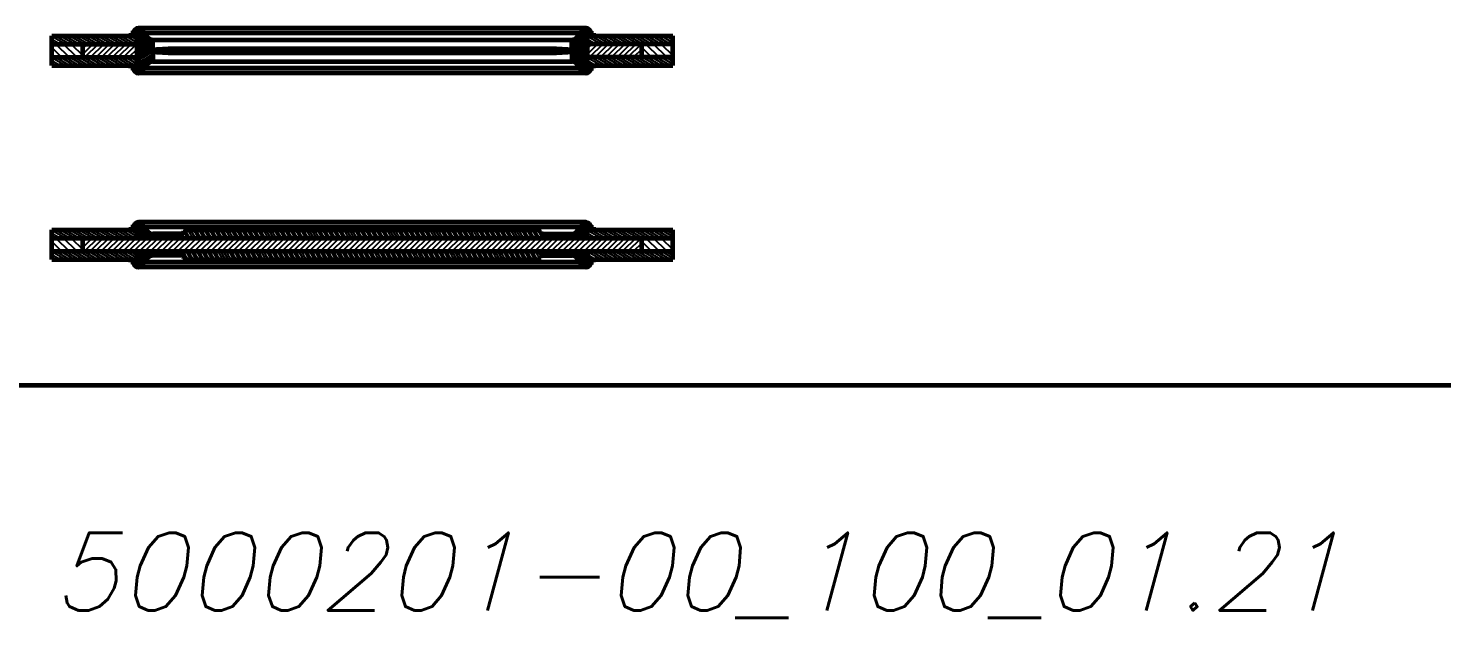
# Model space of a CAD drawing. Header units: inches. Extents: x -4554 to 14101, y -13650 to 2449.
# Drawn here: x -30 to 1791, y -7400 to -6640 of the extents above; entities that cross this region are included whole.
import ezdxf

# ---------------------------------------------------------------- set-up
doc = ezdxf.new("R2010")
doc.units = ezdxf.units.IN
doc.layers.add('Слой1', color=7, linetype='Continuous')
doc.styles.get("Standard").update_dxf_attribs({"font": 'txt.shx', "oblique": 15, "height": 5})

# ---------------------------------------------------------------- blocks, each defined once
blk = doc.blocks.new('*B5')
at = {"layer": 'Слой1', "linetype": 'Continuous'}
for p, q in [((133.9, -6670.9), (137.4, -6667.4)), ((133.9, -6669.5), (136, -6667.4)), ((135.3, -6670.9), (137.4, -6668.8)), ((142.6, -6666.5), (139, -6670)), ((141.2, -6666.5), (139, -6668.6)), ((142.6, -6667.9), (140.4, -6670)), ((141.8, -6671.5), (145.4, -6667.9)), ((141.8, -6670), (144, -6667.9)), ((143.3, -6671.5), (145.4, -6669.3)), ((151.5, -6666), (148, -6669.5)), ((150.1, -6666), (148, -6668.1)), ((151.5, -6667.4), (149.4, -6669.5)), ((149.8, -6672), (153.3, -6668.5)), ((149.8, -6670.6), (151.9, -6668.5)), ((151.2, -6672), (153.3, -6669.9)), ((160, -6666), (156.5, -6669.5)), ((158.6, -6666), (156.5, -6668.1)), ((160, -6667.4), (157.9, -6669.5)), ((158.3, -6672), (161.8, -6668.5)), ((158.3, -6670.6), (160.4, -6668.5)), ((159.7, -6672), (161.8, -6669.9)), ((168.5, -6666), (165, -6669.5)), ((167.1, -6666), (165, -6668.1)), ((168.5, -6667.4), (166.4, -6669.5)), ((166.8, -6672), (170.3, -6668.5)), ((166.8, -6670.6), (168.9, -6668.5)), ((168.2, -6672), (170.3, -6669.9)), ((177, -6666), (173.5, -6669.5)), ((175.6, -6666), (173.5, -6668.1)), ((177, -6667.4), (174.9, -6669.5)), ((175.2, -6672), (178.8, -6668.5)), ((175.2, -6670.6), (177.4, -6668.5)), ((176.7, -6672), (178.8, -6669.9)), ((185.5, -6666), (182, -6669.5)), ((184.1, -6666), (182, -6668.1)), ((185.5, -6667.4), (183.4, -6669.5)), ((183.7, -6672), (187.3, -6668.5)), ((183.7, -6670.6), (185.9, -6668.5)), ((185.1, -6672), (187.3, -6669.9)), ((194, -6666), (190.4, -6669.5)), ((192.6, -6666), (190.4, -6668.1)), ((194, -6667.4), (191.9, -6669.5)), ((192.2, -6672), (195.8, -6668.5)), ((192.2, -6670.6), (194.3, -6668.5)), ((193.6, -6672), (195.8, -6669.9)), ((202.5, -6666), (198.9, -6669.5)), ((201, -6666), (198.9, -6668.1)), ((202.5, -6667.4), (200.3, -6669.5)), ((200.7, -6672), (204.2, -6668.5)), ((200.7, -6670.6), (202.8, -6668.5)), ((202.1, -6672), (204.2, -6669.9)), ((210.9, -6666), (207.4, -6669.5)), ((209.5, -6666), (207.4, -6668.1)), ((210.9, -6667.4), (208.8, -6669.5)), ((209.2, -6672), (212.7, -6668.5)), ((209.2, -6670.6), (211.3, -6668.5)), ((210.6, -6672), (212.7, -6669.9)), ((219.4, -6666), (215.9, -6669.5)), ((218, -6666), (215.9, -6668.1)), ((219.4, -6667.4), (217.3, -6669.5)), ((217.7, -6672), (221.2, -6668.5)), ((217.7, -6670.6), (219.8, -6668.5)), ((219.1, -6672), (221.2, -6669.9)), ((227.9, -6666), (224.4, -6669.5)), ((226.5, -6666), (224.4, -6668.1)), ((227.9, -6667.4), (225.8, -6669.5)), ((226.2, -6672), (229.7, -6668.5)), ((226.2, -6670.6), (228.3, -6668.5)), ((227.6, -6672), (229.7, -6669.9)), ((236.4, -6666), (232.9, -6669.5)), ((235, -6666), (232.9, -6668.1)), ((236.4, -6667.4), (234.3, -6669.5)), ((234.6, -6672), (238.2, -6668.5)), ((234.6, -6670.6), (236.8, -6668.5)), ((236.1, -6672), (238.2, -6669.9)), ((244.9, -6666), (241.4, -6669.5)), ((243.5, -6666), (241.4, -6668.1)), ((244.9, -6667.4), (242.8, -6669.5)), ((243.1, -6672), (246.7, -6668.5)), ((243.1, -6670.6), (245.3, -6668.5)), ((244.5, -6672), (246.7, -6669.9)), ((253.4, -6666), (249.8, -6669.5)), ((252, -6666), (249.8, -6668.1)), ((253.4, -6667.4), (251.3, -6669.5)), ((251.6, -6672), (255.2, -6668.5)), ((251.6, -6670.6), (253.7, -6668.5)), ((253, -6672), (255.2, -6669.9)), ((261.9, -6666), (258.3, -6669.5)), ((260.4, -6666), (258.3, -6668.1)), ((261.9, -6667.4), (259.7, -6669.5)), ((260.1, -6672), (263.6, -6668.5)), ((260.1, -6670.6), (262.2, -6668.5)), ((261.5, -6672), (263.6, -6669.9)), ((270.3, -6666), (266.8, -6669.5)), ((268.9, -6666), (266.8, -6668.1)), ((270.3, -6667.4), (268.2, -6669.5)), ((268.6, -6672), (272.1, -6668.5)), ((268.6, -6670.6), (270.7, -6668.5)), ((270, -6672), (272.1, -6669.9)), ((278.8, -6666), (275.3, -6669.5)), ((277.4, -6666), (275.3, -6668.1)), ((278.8, -6667.4), (276.7, -6669.5)), ((277.1, -6672), (280.6, -6668.5)), ((277.1, -6670.6), (279.2, -6668.5)), ((278.5, -6672), (280.6, -6669.9)), ((287.3, -6666), (283.8, -6669.5)), ((285.9, -6666), (283.8, -6668.1)), ((287.3, -6667.4), (285.2, -6669.5)), ((285.6, -6672), (289.1, -6668.5)), ((285.6, -6670.6), (287.7, -6668.5)), ((287, -6672), (289.1, -6669.9)), ((295.8, -6666), (292.3, -6669.5)), ((294.4, -6666), (292.3, -6668.1)), ((295.8, -6667.4), (293.7, -6669.5)), ((294, -6672), (297.6, -6668.5)), ((294, -6670.6), (296.2, -6668.5)), ((295.5, -6672), (297.6, -6669.9)), ((304.3, -6666), (300.7, -6669.5)), ((302.9, -6666), (300.7, -6668.1)), ((304.3, -6667.4), (302.2, -6669.5)), ((302.5, -6672), (306.1, -6668.5)), ((302.5, -6670.6), (304.6, -6668.5)), ((303.9, -6672), (306.1, -6669.9)), ((312.8, -6666), (309.2, -6669.5)), ((311.4, -6666), (309.2, -6668.1)), ((312.8, -6667.4), (310.6, -6669.5)), ((311, -6672), (314.5, -6668.5)), ((311, -6670.6), (313.1, -6668.5)), ((312.4, -6672), (314.5, -6669.9)), ((321.3, -6666), (317.7, -6669.5)), ((319.8, -6666), (317.7, -6668.1)), ((321.3, -6667.4), (319.1, -6669.5)), ((319.5, -6672), (323, -6668.5)), ((319.5, -6670.6), (321.6, -6668.5)), ((320.9, -6672), (323, -6669.9)), ((329.7, -6666), (326.2, -6669.5)), ((328.3, -6666), (326.2, -6668.1)), ((329.7, -6667.4), (327.6, -6669.5)), ((328, -6672), (331.5, -6668.5)), ((328, -6670.6), (330.1, -6668.5)), ((329.4, -6672), (331.5, -6669.9)), ((338.2, -6666), (334.7, -6669.5)), ((336.8, -6666), (334.7, -6668.1)), ((338.2, -6667.4), (336.1, -6669.5)), ((336.5, -6672), (340, -6668.5)), ((336.5, -6670.6), (338.6, -6668.5)), ((337.9, -6672), (340, -6669.9)), ((346.7, -6666), (343.2, -6669.5)), ((345.3, -6666), (343.2, -6668.1)), ((346.7, -6667.4), (344.6, -6669.5)), ((345, -6672), (348.5, -6668.5)), ((345, -6670.6), (347.1, -6668.5)), ((346.4, -6672), (348.5, -6669.9)), ((355.2, -6666), (351.7, -6669.5)), ((353.8, -6666), (351.7, -6668.1)), ((355.2, -6667.4), (353.1, -6669.5)), ((353.4, -6672), (357, -6668.5)), ((353.4, -6670.6), (355.6, -6668.5)), ((354.9, -6672), (357, -6669.9)), ((363.7, -6666), (360.1, -6669.5)), ((362.3, -6666), (360.1, -6668.1)), ((363.7, -6667.4), (361.6, -6669.5)), ((361.9, -6672), (365.5, -6668.5)), ((361.9, -6670.6), (364, -6668.5)), ((363.3, -6672), (365.5, -6669.9)), ((372.2, -6666), (368.6, -6669.5)), ((370.8, -6666), (368.6, -6668.1)), ((372.2, -6667.4), (370, -6669.5)), ((370.4, -6672), (373.9, -6668.5)), ((370.4, -6670.6), (372.5, -6668.5)), ((371.8, -6672), (373.9, -6669.9)), ((380.7, -6666), (377.1, -6669.5)), ((379.2, -6666), (377.1, -6668.1)), ((380.7, -6667.4), (378.5, -6669.5)), ((378.9, -6672), (382.4, -6668.5)), ((378.9, -6670.6), (381, -6668.5)), ((380.3, -6672), (382.4, -6669.9)), ((389.1, -6666), (385.6, -6669.5)), ((387.7, -6666), (385.6, -6668.1)), ((389.1, -6667.4), (387, -6669.5)), ((387.4, -6672), (390.9, -6668.5)), ((387.4, -6670.6), (389.5, -6668.5)), ((388.8, -6672), (390.9, -6669.9)), ((397.6, -6666), (394.1, -6669.5)), ((396.2, -6666), (394.1, -6668.1)), ((397.6, -6667.4), (395.5, -6669.5)), ((395.9, -6672), (399.4, -6668.5)), ((395.9, -6670.6), (398, -6668.5)), ((397.3, -6672), (399.4, -6669.9)), ((406.1, -6666), (402.6, -6669.5)), ((404.7, -6666), (402.6, -6668.1)), ((406.1, -6667.4), (404, -6669.5)), ((404.3, -6672), (407.9, -6668.5)), ((404.3, -6670.6), (406.5, -6668.5)), ((405.8, -6672), (407.9, -6669.9)), ((414.6, -6666), (411.1, -6669.5)), ((413.2, -6666), (411.1, -6668.1)), ((414.6, -6667.4), (412.5, -6669.5)), ((412.8, -6672), (416.4, -6668.5)), ((412.8, -6670.6), (415, -6668.5)), ((414.2, -6672), (416.4, -6669.9)), ((423.1, -6666), (419.5, -6669.5)), ((421.7, -6666), (419.5, -6668.1)), ((423.1, -6667.4), (421, -6669.5)), ((421.3, -6672), (424.9, -6668.5)), ((421.3, -6670.6), (423.4, -6668.5)), ((422.7, -6672), (424.9, -6669.9)), ((431.6, -6666), (428, -6669.5)), ((430.1, -6666), (428, -6668.1)), ((431.6, -6667.4), (429.4, -6669.5)), ((429.8, -6672), (433.3, -6668.5)), ((429.8, -6670.6), (431.9, -6668.5)), ((431.2, -6672), (433.3, -6669.9)), ((440, -6666), (436.5, -6669.5)), ((438.6, -6666), (436.5, -6668.1)), ((440, -6667.4), (437.9, -6669.5)), ((438.3, -6672), (441.8, -6668.5)), ((438.3, -6670.6), (440.4, -6668.5)), ((439.7, -6672), (441.8, -6669.9)), ((448.5, -6666), (445, -6669.5)), ((447.1, -6666), (445, -6668.1)), ((448.5, -6667.4), (446.4, -6669.5)), ((446.8, -6672), (450.3, -6668.5)), ((446.8, -6670.6), (448.9, -6668.5)), ((448.2, -6672), (450.3, -6669.9)), ((457, -6666), (453.5, -6669.5)), ((455.6, -6666), (453.5, -6668.1)), ((457, -6667.4), (454.9, -6669.5)), ((455.3, -6672), (458.8, -6668.5)), ((455.3, -6670.6), (457.4, -6668.5)), ((456.7, -6672), (458.8, -6669.9)), ((465.5, -6666), (462, -6669.5)), ((464.1, -6666), (462, -6668.1)), ((465.5, -6667.4), (463.4, -6669.5)), ((463.7, -6672), (467.3, -6668.5)), ((463.7, -6670.6), (465.9, -6668.5)), ((465.2, -6672), (467.3, -6669.9)), ((474, -6666), (470.5, -6669.5)), ((472.6, -6666), (470.5, -6668.1)), ((474, -6667.4), (471.9, -6669.5)), ((472.2, -6672), (475.8, -6668.5)), ((472.2, -6670.6), (474.4, -6668.5)), ((473.6, -6672), (475.8, -6669.9)), ((482.5, -6666), (478.9, -6669.5)), ((481.1, -6666), (478.9, -6668.1)), ((482.5, -6667.4), (480.4, -6669.5)), ((480.7, -6672), (484.3, -6668.5)), ((480.7, -6670.6), (482.8, -6668.5)), ((482.1, -6672), (484.3, -6669.9)), ((491, -6666), (487.4, -6669.5)), ((489.5, -6666), (487.4, -6668.1)), ((491, -6667.4), (488.8, -6669.5)), ((489.2, -6672), (492.7, -6668.5)), ((489.2, -6670.6), (491.3, -6668.5)), ((490.6, -6672), (492.7, -6669.9)), ((499.4, -6666), (495.9, -6669.5)), ((498, -6666), (495.9, -6668.1)), ((499.4, -6667.4), (497.3, -6669.5)), ((497.7, -6672), (501.2, -6668.5)), ((497.7, -6670.6), (499.8, -6668.5)), ((499.1, -6672), (501.2, -6669.9)), ((507.9, -6666), (504.4, -6669.5)), ((506.5, -6666), (504.4, -6668.1)), ((507.9, -6667.4), (505.8, -6669.5)), ((506.2, -6672), (509.7, -6668.5)), ((506.2, -6670.6), (508.3, -6668.5)), ((507.6, -6672), (509.7, -6669.9)), ((516.4, -6666), (512.9, -6669.5)), ((515, -6666), (512.9, -6668.1)), ((516.4, -6667.4), (514.3, -6669.5)), ((514.7, -6672), (518.2, -6668.5)), ((514.7, -6670.6), (516.8, -6668.5)), ((516.1, -6672), (518.2, -6669.9)), ((524.9, -6666), (521.4, -6669.5)), ((523.5, -6666), (521.4, -6668.1)), ((524.9, -6667.4), (522.8, -6669.5)), ((523.1, -6672), (526.7, -6668.5)), ((523.1, -6670.6), (525.3, -6668.5)), ((524.6, -6672), (526.7, -6669.9)), ((533.4, -6666), (529.9, -6669.5)), ((532, -6666), (529.9, -6668.1)), ((533.4, -6667.4), (531.3, -6669.5)), ((531.6, -6672), (535.2, -6668.5)), ((531.6, -6670.6), (533.8, -6668.5)), ((533, -6672), (535.2, -6669.9)), ((541.9, -6666), (538.3, -6669.5)), ((540.5, -6666), (538.3, -6668.1)), ((541.9, -6667.4), (539.8, -6669.5)), ((540.1, -6672), (543.6, -6668.5)), ((540.1, -6670.6), (542.2, -6668.5)), ((541.5, -6672), (543.6, -6669.9)), ((550.4, -6666), (546.8, -6669.5)), ((548.9, -6666), (546.8, -6668.1)), ((550.4, -6667.4), (548.2, -6669.5)), ((548.6, -6672), (552.1, -6668.5)), ((548.6, -6670.6), (550.7, -6668.5)), ((550, -6672), (552.1, -6669.9)), ((558.8, -6666), (555.3, -6669.5)), ((557.4, -6666), (555.3, -6668.1)), ((558.8, -6667.4), (556.7, -6669.5)), ((557.1, -6672), (560.6, -6668.5)), ((557.1, -6670.6), (559.2, -6668.5)), ((558.5, -6672), (560.6, -6669.9)), ((567.3, -6666), (563.8, -6669.5)), ((565.9, -6666), (563.8, -6668.1)), ((567.3, -6667.4), (565.2, -6669.5)), ((565.6, -6672), (569.1, -6668.5)), ((565.6, -6670.6), (567.7, -6668.5)), ((567, -6672), (569.1, -6669.9)), ((575.8, -6666), (572.3, -6669.5)), ((574.4, -6666), (572.3, -6668.1)), ((575.8, -6667.4), (573.7, -6669.5)), ((574.1, -6672), (577.6, -6668.5)), ((574.1, -6670.6), (576.2, -6668.5)), ((575.5, -6672), (577.6, -6669.9)), ((584.3, -6666), (580.8, -6669.5)), ((582.9, -6666), (580.8, -6668.1)), ((584.3, -6667.4), (582.2, -6669.5)), ((582.5, -6672), (586.1, -6668.5)), ((582.5, -6670.6), (584.7, -6668.5)), ((584, -6672), (586.1, -6669.9)), ((592.8, -6666), (589.2, -6669.5)), ((591.4, -6666), (589.2, -6668.1)), ((592.8, -6667.4), (590.7, -6669.5)), ((591, -6672), (594.6, -6668.5)), ((591, -6670.6), (593.1, -6668.5)), ((592.4, -6672), (594.6, -6669.9)), ((601.3, -6666), (597.7, -6669.5)), ((599.9, -6666), (597.7, -6668.1)), ((601.3, -6667.4), (599.1, -6669.5)), ((599.5, -6672), (603, -6668.5)), ((599.5, -6670.6), (601.6, -6668.5)), ((600.9, -6672), (603, -6669.9)), ((609.8, -6666), (606.2, -6669.5)), ((608.3, -6666), (606.2, -6668.1)), ((609.8, -6667.4), (607.6, -6669.5)), ((608, -6672), (611.5, -6668.5)), ((608, -6670.6), (610.1, -6668.5)), ((609.4, -6672), (611.5, -6669.9)), ((618.2, -6666), (614.7, -6669.5)), ((616.8, -6666), (614.7, -6668.1)), ((618.2, -6667.4), (616.1, -6669.5)), ((616.5, -6672), (620, -6668.5)), ((616.5, -6670.6), (618.6, -6668.5)), ((617.9, -6672), (620, -6669.9)), ((626.7, -6666), (623.2, -6669.5)), ((625.3, -6666), (623.2, -6668.1)), ((626.7, -6667.4), (624.6, -6669.5)), ((625, -6672), (628.5, -6668.5)), ((625, -6670.6), (627.1, -6668.5)), ((626.4, -6672), (628.5, -6669.9)), ((635.2, -6666), (631.7, -6669.5)), ((633.8, -6666), (631.7, -6668.1)), ((635.2, -6667.4), (633.1, -6669.5)), ((633.5, -6672), (637, -6668.5)), ((633.5, -6670.6), (635.6, -6668.5)), ((634.9, -6672), (637, -6669.9)), ((643.7, -6666), (640.2, -6669.5)), ((642.3, -6666), (640.2, -6668.1)), ((643.7, -6667.4), (641.6, -6669.5)), ((641.9, -6672), (645.5, -6668.5)), ((641.9, -6670.6), (644.1, -6668.5)), ((643.4, -6672), (645.5, -6669.9)), ((652, -6666.1), (648.5, -6669.7)), ((650.6, -6666.1), (648.5, -6668.3)), ((652, -6667.6), (649.9, -6669.7)), ((650.5, -6672), (654, -6668.4)), ((650.5, -6670.6), (652.6, -6668.4)), ((651.9, -6672), (654, -6669.8)), ((660, -6666.7), (656.5, -6670.2)), ((658.6, -6666.7), (656.5, -6668.8)), ((660, -6668.1), (657.9, -6670.2)), ((659.5, -6671.4), (663.1, -6667.8)), ((659.5, -6669.9), (661.7, -6667.8)), ((661, -6671.4), (663.1, -6669.2)), ((668, -6667.2), (664.4, -6670.7)), ((666.5, -6667.2), (664.4, -6669.3)), ((668, -6668.6), (665.8, -6670.7))]:
    blk.add_line(p, q, dxfattribs=at)
blk = doc.blocks.new('*B381')
at = {"layer": 'Слой1', "linetype": 'Continuous'}
for p, q in [((17.2, -6910.5), (0, -6900.6)), ((5, -6900), (23.2, -6910.5)), ((29.2, -6910.5), (11, -6900)), ((17, -6900), (35.2, -6910.5)), ((41.2, -6910.5), (23, -6900)), ((29, -6900), (47.2, -6910.5)), ((53.2, -6910.5), (35, -6900)), ((41, -6900), (59.2, -6910.5)), ((65.2, -6910.5), (47, -6900)), ((53, -6900), (71.2, -6910.5)), ((77.2, -6910.5), (59, -6900)), ((65, -6900), (83.2, -6910.5)), ((89.2, -6910.5), (71, -6900)), ((77, -6900), (95.2, -6910.5)), ((101.2, -6910.5), (83, -6900)), ((89, -6900), (107.2, -6910.5)), ((110, -6908.7), (95, -6900)), ((101, -6900), (110, -6905.2)), ((110, -6901.7), (107, -6900)), ((0, -6904), (11.2, -6910.5)), ((5.2, -6910.5), (0, -6907.5))]:
    blk.add_line(p, q, dxfattribs=at)
blk = doc.blocks.new('*B382')
at = {"layer": 'Слой1', "linetype": 'Continuous'}
for p, q in [((707.2, -6910.5), (690, -6900.6)), ((695, -6900), (713.2, -6910.5)), ((719.2, -6910.5), (701, -6900)), ((707, -6900), (725.2, -6910.5)), ((731.2, -6910.5), (713, -6900)), ((719, -6900), (737.2, -6910.5)), ((743.2, -6910.5), (725, -6900)), ((731, -6900), (749.2, -6910.5)), ((755.2, -6910.5), (737, -6900)), ((743, -6900), (761.2, -6910.5)), ((767.2, -6910.5), (749, -6900)), ((755, -6900), (773.2, -6910.5)), ((779.2, -6910.5), (761, -6900)), ((767, -6900), (785.2, -6910.5)), ((791.2, -6910.5), (773, -6900)), ((779, -6900), (797.2, -6910.5)), ((800, -6908.7), (785, -6900)), ((791, -6900), (800, -6905.2)), ((800, -6901.7), (797, -6900)), ((690, -6904), (701.2, -6910.5)), ((695.2, -6910.5), (690, -6907.5))]:
    blk.add_line(p, q, dxfattribs=at)
blk = doc.blocks.new('*B383')
at = {"layer": 'Слой1', "linetype": 'Continuous'}
for p, q in [((116, -6891.8), (102, -6899.9)), ((102, -6897.6), (103.8, -6896.5)), ((105.5, -6895.6), (114.1, -6890.6)), ((105.8, -6900), (117.3, -6893.4)), ((110.7, -6890.2), (106.9, -6892.5)), ((118, -6895.3), (109.8, -6900)), ((112, -6901), (119.8, -6896.5)), ((121.6, -6897.8), (112, -6903.3)), ((112, -6905.7), (122.2, -6899.8)), ((123.1, -6901.5), (112, -6908)), ((112, -6910.3), (124.6, -6903)), ((126.7, -6904.3), (116, -6910.5)), ((120, -6910.5), (129.5, -6905)), ((130, -6907), (124, -6910.5)), ((128, -6910.5), (130, -6909.3))]:
    blk.add_line(p, q, dxfattribs=at)
blk = doc.blocks.new('*B384')
at = {"layer": 'Слой1', "linetype": 'Continuous'}
for p, q in [((694.1, -6894), (670, -6908)), ((670, -6910.3), (694.6, -6896.1)), ((676.6, -6901.8), (693, -6892.3)), ((681.8, -6896.5), (678.2, -6898.6)), ((691.4, -6891), (681.9, -6896.5)), ((682.5, -6893.8), (688.8, -6890.2)), ((698, -6896.6), (692.2, -6900)), ((696.2, -6900), (698, -6899)), ((670, -6905.7), (671.3, -6904.9)), ((688, -6902.4), (674, -6910.5)), ((678, -6910.5), (688, -6904.7)), ((688, -6907), (682, -6910.5)), ((686, -6910.5), (688, -6909.3))]:
    blk.add_line(p, q, dxfattribs=at)
blk = doc.blocks.new('*B385')
at = {"layer": 'Слой1', "linetype": 'Continuous'}
for p, q in [((178, -6910.5), (172, -6900.1)), ((175.4, -6900), (181.5, -6910.5)), ((185, -6910.5), (178.9, -6900)), ((182.4, -6900), (188.4, -6910.5)), ((191.9, -6910.5), (185.8, -6900)), ((189.3, -6900), (195.3, -6910.5)), ((198.8, -6910.5), (192.7, -6900)), ((196.2, -6900), (202.3, -6910.5)), ((205.7, -6910.5), (199.7, -6900)), ((203.1, -6900), (209.2, -6910.5)), ((212.7, -6910.5), (206.6, -6900)), ((210.1, -6900), (216.1, -6910.5)), ((219.6, -6910.5), (213.5, -6900)), ((217, -6900), (223.1, -6910.5)), ((226.5, -6910.5), (220.5, -6900)), ((223.9, -6900), (230, -6910.5)), ((233.5, -6910.5), (227.4, -6900)), ((230.9, -6900), (236.9, -6910.5)), ((240.4, -6910.5), (234.3, -6900)), ((237.8, -6900), (243.8, -6910.5)), ((247.3, -6910.5), (241.2, -6900)), ((244.7, -6900), (250.8, -6910.5)), ((254.2, -6910.5), (248.2, -6900)), ((251.6, -6900), (257.7, -6910.5)), ((261.2, -6910.5), (255.1, -6900)), ((258.6, -6900), (264.6, -6910.5)), ((268.1, -6910.5), (262, -6900)), ((265.5, -6900), (271.6, -6910.5)), ((275, -6910.5), (269, -6900)), ((272.4, -6900), (278.5, -6910.5)), ((282, -6910.5), (275.9, -6900)), ((279.4, -6900), (285.4, -6910.5)), ((288.9, -6910.5), (282.8, -6900)), ((286.3, -6900), (292.3, -6910.5)), ((295.8, -6910.5), (289.7, -6900)), ((293.2, -6900), (299.3, -6910.5)), ((302.7, -6910.5), (296.7, -6900)), ((300.1, -6900), (306.2, -6910.5)), ((309.7, -6910.5), (303.6, -6900)), ((307.1, -6900), (313.1, -6910.5)), ((316.6, -6910.5), (310.5, -6900)), ((314, -6900), (320.1, -6910.5)), ((323.5, -6910.5), (317.5, -6900)), ((320.9, -6900), (327, -6910.5)), ((330.4, -6910.5), (324.4, -6900)), ((327.8, -6900), (333.9, -6910.5)), ((337.4, -6910.5), (331.3, -6900)), ((334.8, -6900), (340.8, -6910.5)), ((344.3, -6910.5), (338.2, -6900)), ((341.7, -6900), (347.8, -6910.5)), ((351.2, -6910.5), (345.2, -6900)), ((348.6, -6900), (354.7, -6910.5)), ((358.2, -6910.5), (352.1, -6900)), ((355.6, -6900), (361.6, -6910.5)), ((365.1, -6910.5), (359, -6900)), ((362.5, -6900), (368.6, -6910.5)), ((372, -6910.5), (366, -6900)), ((369.4, -6900), (375.5, -6910.5)), ((378.9, -6910.5), (372.9, -6900)), ((376.3, -6900), (382.4, -6910.5)), ((385.9, -6910.5), (379.8, -6900)), ((383.3, -6900), (389.3, -6910.5)), ((392.8, -6910.5), (386.7, -6900)), ((390.2, -6900), (396.3, -6910.5)), ((399.7, -6910.5), (393.7, -6900)), ((397.1, -6900), (403.2, -6910.5)), ((406.7, -6910.5), (400.6, -6900)), ((404.1, -6900), (410.1, -6910.5)), ((413.6, -6910.5), (407.5, -6900)), ((411, -6900), (417.1, -6910.5)), ((420.5, -6910.5), (414.5, -6900)), ((417.9, -6900), (424, -6910.5)), ((427.4, -6910.5), (421.4, -6900)), ((424.8, -6900), (430.9, -6910.5)), ((434.4, -6910.5), (428.3, -6900)), ((431.8, -6900), (437.8, -6910.5)), ((441.3, -6910.5), (435.2, -6900)), ((438.7, -6900), (444.8, -6910.5)), ((448.2, -6910.5), (442.2, -6900)), ((445.6, -6900), (451.7, -6910.5)), ((455.2, -6910.5), (449.1, -6900)), ((452.6, -6900), (458.6, -6910.5)), ((462.1, -6910.5), (456, -6900)), ((459.5, -6900), (465.5, -6910.5)), ((469, -6910.5), (462.9, -6900)), ((466.4, -6900), (472.5, -6910.5)), ((475.9, -6910.5), (469.9, -6900)), ((473.3, -6900), (479.4, -6910.5)), ((482.9, -6910.5), (476.8, -6900)), ((480.3, -6900), (486.3, -6910.5)), ((489.8, -6910.5), (483.7, -6900)), ((487.2, -6900), (493.3, -6910.5)), ((496.7, -6910.5), (490.7, -6900)), ((494.1, -6900), (500.2, -6910.5)), ((503.7, -6910.5), (497.6, -6900)), ((501.1, -6900), (507.1, -6910.5)), ((510.6, -6910.5), (504.5, -6900)), ((508, -6900), (514, -6910.5)), ((517.5, -6910.5), (511.4, -6900)), ((514.9, -6900), (521, -6910.5)), ((524.4, -6910.5), (518.4, -6900)), ((521.8, -6900), (527.9, -6910.5)), ((531.4, -6910.5), (525.3, -6900)), ((528.8, -6900), (534.8, -6910.5)), ((538.3, -6910.5), (532.2, -6900)), ((535.7, -6900), (541.8, -6910.5)), ((545.2, -6910.5), (539.2, -6900)), ((542.6, -6900), (548.7, -6910.5)), ((552.2, -6910.5), (546.1, -6900)), ((549.6, -6900), (555.6, -6910.5)), ((559.1, -6910.5), (553, -6900)), ((556.5, -6900), (562.5, -6910.5)), ((566, -6910.5), (559.9, -6900)), ((563.4, -6900), (569.5, -6910.5)), ((572.9, -6910.5), (566.9, -6900)), ((570.3, -6900), (576.4, -6910.5)), ((579.9, -6910.5), (573.8, -6900)), ((577.3, -6900), (583.3, -6910.5)), ((586.8, -6910.5), (580.7, -6900)), ((584.2, -6900), (590.3, -6910.5)), ((593.7, -6910.5), (587.7, -6900)), ((591.1, -6900), (597.2, -6910.5)), ((600.6, -6910.5), (594.6, -6900)), ((598, -6900), (604.1, -6910.5)), ((607.6, -6910.5), (601.5, -6900)), ((605, -6900), (611, -6910.5)), ((614.5, -6910.5), (608.4, -6900)), ((611.9, -6900), (618, -6910.5)), ((621.4, -6910.5), (615.4, -6900)), ((618.8, -6900), (624.9, -6910.5)), ((628.4, -6910.5), (622.3, -6900)), ((625.8, -6900), (631.8, -6910.5)), ((165.6, -6907), (167.6, -6910.5)), ((171.1, -6910.5), (168.3, -6905.7)), ((170, -6902.6), (174.6, -6910.5)), ((635, -6910), (633, -6906.6))]:
    blk.add_line(p, q, dxfattribs=at)
blk = doc.blocks.new('*B387')
at = {"layer": 'Слой1', "linetype": 'Continuous'}
for p, q in [((17.2, -6938), (0, -6928.1)), ((0, -6931.5), (11.2, -6938)), ((5.2, -6938), (0, -6935)), ((5, -6927.5), (23.2, -6938)), ((29.2, -6938), (11, -6927.5)), ((17, -6927.5), (35.2, -6938)), ((41.2, -6938), (23, -6927.5)), ((29, -6927.5), (47.2, -6938)), ((53.2, -6938), (35, -6927.5)), ((41, -6927.5), (59.2, -6938)), ((65.2, -6938), (47, -6927.5)), ((53, -6927.5), (71.2, -6938)), ((77.2, -6938), (59, -6927.5)), ((65, -6927.5), (83.2, -6938)), ((89.2, -6938), (71, -6927.5)), ((77, -6927.5), (95.2, -6938)), ((101.2, -6938), (83, -6927.5)), ((89, -6927.5), (107.2, -6938)), ((110, -6936.2), (95, -6927.5)), ((101, -6927.5), (110, -6932.7)), ((110, -6929.2), (107, -6927.5))]:
    blk.add_line(p, q, dxfattribs=at)
blk = doc.blocks.new('*B388')
at = {"layer": 'Слой1', "linetype": 'Continuous'}
for p, q in [((707.2, -6938), (690, -6928.1)), ((690, -6931.5), (701.2, -6938)), ((695.2, -6938), (690, -6935)), ((695, -6927.5), (713.2, -6938)), ((719.2, -6938), (701, -6927.5)), ((707, -6927.5), (725.2, -6938)), ((731.2, -6938), (713, -6927.5)), ((719, -6927.5), (737.2, -6938)), ((743.2, -6938), (725, -6927.5)), ((731, -6927.5), (749.2, -6938)), ((755.2, -6938), (737, -6927.5)), ((743, -6927.5), (761.2, -6938)), ((767.2, -6938), (749, -6927.5)), ((755, -6927.5), (773.2, -6938)), ((779.2, -6938), (761, -6927.5)), ((767, -6927.5), (785.2, -6938)), ((791.2, -6938), (773, -6927.5)), ((779, -6927.5), (797.2, -6938)), ((800, -6936.2), (785, -6927.5)), ((791, -6927.5), (800, -6932.7)), ((800, -6929.2), (797, -6927.5))]:
    blk.add_line(p, q, dxfattribs=at)
blk = doc.blocks.new('*B389')
at = {"layer": 'Слой1', "linetype": 'Continuous'}
for p, q in [((105.4, -6942.1), (130, -6927.9)), ((130, -6930.2), (106, -6944.1)), ((107.1, -6945.8), (123.1, -6936.5)), ((126.7, -6927.5), (112, -6936)), ((112, -6933.7), (122.7, -6927.5)), ((118.7, -6927.5), (112, -6931.4)), ((112, -6929.1), (114.7, -6927.5)), ((129.1, -6933), (130, -6932.5)), ((102, -6939.5), (104.5, -6938)), ((108.5, -6938), (102.5, -6941.5)), ((118.1, -6941.7), (108.8, -6947.1)), ((111.5, -6947.8), (117.4, -6944.4)), ((121.7, -6939.6), (118.5, -6941.5))]:
    blk.add_line(p, q, dxfattribs=at)
blk = doc.blocks.new('*B390')
at = {"layer": 'Слой1', "linetype": 'Continuous'}
for p, q in [((679.2, -6927.5), (670, -6932.8)), ((670, -6930.5), (675.2, -6927.5)), ((671.2, -6927.5), (670, -6928.2)), ((672.8, -6933.5), (683.2, -6927.5)), ((687.2, -6927.5), (674.9, -6934.6)), ((676.5, -6936), (688, -6929.3)), ((688, -6931.7), (677.6, -6937.7)), ((678.3, -6939.6), (688, -6934)), ((688, -6936.3), (679, -6941.5)), ((681.9, -6942.1), (689, -6938)), ((693, -6938), (682.5, -6944.1)), ((683.6, -6945.8), (697, -6938)), ((694.6, -6941.7), (685.3, -6947.1)), ((688, -6947.8), (693.9, -6944.4)), ((698, -6939.7), (695, -6941.5))]:
    blk.add_line(p, q, dxfattribs=at)
blk = doc.blocks.new('*B391')
at = {"layer": 'Слой1', "linetype": 'Continuous'}
for p, q in [((165.6, -6927.5), (168.4, -6932.3)), ((175.1, -6938), (169.1, -6927.5)), ((169.9, -6934.9), (170.5, -6936)), ((172.5, -6927.5), (178.6, -6938)), ((182.1, -6938), (176, -6927.5)), ((179.5, -6927.5), (185.5, -6938)), ((189, -6938), (182.9, -6927.5)), ((186.4, -6927.5), (192.5, -6938)), ((195.9, -6938), (189.9, -6927.5)), ((193.3, -6927.5), (199.4, -6938)), ((202.9, -6938), (196.8, -6927.5)), ((200.3, -6927.5), (206.3, -6938)), ((209.8, -6938), (203.7, -6927.5)), ((207.2, -6927.5), (213.2, -6938)), ((216.7, -6938), (210.6, -6927.5)), ((214.1, -6927.5), (220.2, -6938)), ((223.6, -6938), (217.6, -6927.5)), ((221, -6927.5), (227.1, -6938)), ((230.6, -6938), (224.5, -6927.5)), ((228, -6927.5), (234, -6938)), ((237.5, -6938), (231.4, -6927.5)), ((234.9, -6927.5), (241, -6938)), ((244.4, -6938), (238.4, -6927.5)), ((241.8, -6927.5), (247.9, -6938)), ((251.4, -6938), (245.3, -6927.5)), ((248.8, -6927.5), (254.8, -6938)), ((258.3, -6938), (252.2, -6927.5)), ((255.7, -6927.5), (261.7, -6938)), ((265.2, -6938), (259.1, -6927.5)), ((262.6, -6927.5), (268.7, -6938)), ((272.1, -6938), (266.1, -6927.5)), ((269.5, -6927.5), (275.6, -6938)), ((279.1, -6938), (273, -6927.5)), ((276.5, -6927.5), (282.5, -6938)), ((286, -6938), (279.9, -6927.5)), ((283.4, -6927.5), (289.5, -6938)), ((292.9, -6938), (286.9, -6927.5)), ((290.3, -6927.5), (296.4, -6938)), ((299.8, -6938), (293.8, -6927.5)), ((297.3, -6927.5), (303.3, -6938)), ((306.8, -6938), (300.7, -6927.5)), ((304.2, -6927.5), (310.2, -6938)), ((313.7, -6938), (307.6, -6927.5)), ((311.1, -6927.5), (317.2, -6938)), ((320.6, -6938), (314.6, -6927.5)), ((318, -6927.5), (324.1, -6938)), ((327.6, -6938), (321.5, -6927.5)), ((325, -6927.5), (331, -6938)), ((334.5, -6938), (328.4, -6927.5)), ((331.9, -6927.5), (338, -6938)), ((341.4, -6938), (335.4, -6927.5)), ((338.8, -6927.5), (344.9, -6938)), ((348.3, -6938), (342.3, -6927.5)), ((345.7, -6927.5), (351.8, -6938)), ((355.3, -6938), (349.2, -6927.5)), ((352.7, -6927.5), (358.7, -6938)), ((362.2, -6938), (356.1, -6927.5)), ((359.6, -6927.5), (365.7, -6938)), ((369.1, -6938), (363.1, -6927.5)), ((366.5, -6927.5), (372.6, -6938)), ((376.1, -6938), (370, -6927.5)), ((373.5, -6927.5), (379.5, -6938)), ((383, -6938), (376.9, -6927.5)), ((380.4, -6927.5), (386.5, -6938)), ((389.9, -6938), (383.9, -6927.5)), ((387.3, -6927.5), (393.4, -6938)), ((396.8, -6938), (390.8, -6927.5)), ((394.2, -6927.5), (400.3, -6938)), ((403.8, -6938), (397.7, -6927.5)), ((401.2, -6927.5), (407.2, -6938)), ((410.7, -6938), (404.6, -6927.5)), ((408.1, -6927.5), (414.2, -6938)), ((417.6, -6938), (411.6, -6927.5)), ((415, -6927.5), (421.1, -6938)), ((424.6, -6938), (418.5, -6927.5)), ((422, -6927.5), (428, -6938)), ((431.5, -6938), (425.4, -6927.5)), ((428.9, -6927.5), (434.9, -6938)), ((438.4, -6938), (432.4, -6927.5)), ((435.8, -6927.5), (441.9, -6938)), ((445.3, -6938), (439.3, -6927.5)), ((442.7, -6927.5), (448.8, -6938)), ((452.3, -6938), (446.2, -6927.5)), ((449.7, -6927.5), (455.7, -6938)), ((459.2, -6938), (453.1, -6927.5)), ((456.6, -6927.5), (462.7, -6938)), ((466.1, -6938), (460.1, -6927.5)), ((463.5, -6927.5), (469.6, -6938)), ((473.1, -6938), (467, -6927.5)), ((470.5, -6927.5), (476.5, -6938)), ((480, -6938), (473.9, -6927.5)), ((477.4, -6927.5), (483.4, -6938)), ((486.9, -6938), (480.8, -6927.5)), ((484.3, -6927.5), (490.4, -6938)), ((493.8, -6938), (487.8, -6927.5)), ((491.2, -6927.5), (497.3, -6938)), ((500.8, -6938), (494.7, -6927.5)), ((498.2, -6927.5), (504.2, -6938)), ((507.7, -6938), (501.6, -6927.5)), ((505.1, -6927.5), (511.2, -6938)), ((514.6, -6938), (508.6, -6927.5)), ((512, -6927.5), (518.1, -6938)), ((521.6, -6938), (515.5, -6927.5)), ((519, -6927.5), (525, -6938)), ((528.5, -6938), (522.4, -6927.5)), ((525.9, -6927.5), (531.9, -6938)), ((535.4, -6938), (529.3, -6927.5)), ((532.8, -6927.5), (538.9, -6938)), ((542.3, -6938), (536.3, -6927.5)), ((539.7, -6927.5), (545.8, -6938)), ((549.3, -6938), (543.2, -6927.5)), ((546.7, -6927.5), (552.7, -6938)), ((556.2, -6938), (550.1, -6927.5)), ((553.6, -6927.5), (559.7, -6938)), ((563.1, -6938), (557.1, -6927.5)), ((560.5, -6927.5), (566.6, -6938)), ((570, -6938), (564, -6927.5)), ((567.5, -6927.5), (573.5, -6938)), ((577, -6938), (570.9, -6927.5)), ((574.4, -6927.5), (580.4, -6938)), ((583.9, -6938), (577.8, -6927.5)), ((581.3, -6927.5), (587.4, -6938)), ((590.8, -6938), (584.8, -6927.5)), ((588.2, -6927.5), (594.3, -6938)), ((597.8, -6938), (591.7, -6927.5)), ((595.2, -6927.5), (601.2, -6938)), ((604.7, -6938), (598.6, -6927.5)), ((602.1, -6927.5), (608.2, -6938)), ((611.6, -6938), (605.6, -6927.5)), ((609, -6927.5), (615.1, -6938)), ((618.5, -6938), (612.5, -6927.5)), ((615.9, -6927.5), (622, -6938)), ((625.5, -6938), (619.4, -6927.5)), ((622.9, -6927.5), (628, -6936.3)), ((630.3, -6934.3), (626.3, -6927.5)), ((629.8, -6927.5), (632.3, -6931.8)), ((635, -6930.5), (633.3, -6927.5))]:
    blk.add_line(p, q, dxfattribs=at)
blk = doc.blocks.new('*B393')
at = {"layer": 'Слой1', "linetype": 'Continuous'}
for p, q in [((40, -6922.7), (52.2, -6910.5)), ((45.1, -6910.5), (40, -6915.6)), ((59.3, -6910.5), (42.3, -6927.5)), ((49.4, -6927.5), (66.4, -6910.5)), ((73.4, -6910.5), (56.4, -6927.5)), ((63.5, -6927.5), (80.5, -6910.5)), ((87.6, -6910.5), (70.6, -6927.5)), ((77.6, -6927.5), (94.6, -6910.5)), ((101.7, -6910.5), (84.7, -6927.5)), ((91.8, -6927.5), (108.8, -6910.5)), ((115.9, -6910.5), (98.9, -6927.5)), ((105.9, -6927.5), (122.9, -6910.5)), ((130, -6910.5), (113, -6927.5)), ((120.1, -6927.5), (137.1, -6910.5)), ((144.1, -6910.5), (127.1, -6927.5)), ((134.2, -6927.5), (151.2, -6910.5)), ((158.3, -6910.5), (141.3, -6927.5)), ((148.4, -6927.5), (165.4, -6910.5)), ((172.4, -6910.5), (155.4, -6927.5)), ((162.5, -6927.5), (179.5, -6910.5)), ((186.6, -6910.5), (169.6, -6927.5)), ((176.6, -6927.5), (193.6, -6910.5)), ((200.7, -6910.5), (183.7, -6927.5)), ((190.8, -6927.5), (207.8, -6910.5)), ((214.9, -6910.5), (197.9, -6927.5)), ((204.9, -6927.5), (221.9, -6910.5)), ((229, -6910.5), (212, -6927.5)), ((219.1, -6927.5), (236.1, -6910.5)), ((243.1, -6910.5), (226.1, -6927.5)), ((233.2, -6927.5), (250.2, -6910.5)), ((257.3, -6910.5), (240.3, -6927.5)), ((247.3, -6927.5), (264.3, -6910.5)), ((271.4, -6910.5), (254.4, -6927.5)), ((261.5, -6927.5), (278.5, -6910.5)), ((285.6, -6910.5), (268.6, -6927.5)), ((275.6, -6927.5), (292.6, -6910.5)), ((299.7, -6910.5), (282.7, -6927.5)), ((289.8, -6927.5), (306.8, -6910.5)), ((313.8, -6910.5), (296.8, -6927.5)), ((303.9, -6927.5), (320.9, -6910.5)), ((328, -6910.5), (311, -6927.5)), ((318.1, -6927.5), (335.1, -6910.5)), ((342.1, -6910.5), (325.1, -6927.5)), ((332.2, -6927.5), (349.2, -6910.5)), ((356.3, -6910.5), (339.3, -6927.5)), ((346.3, -6927.5), (363.3, -6910.5)), ((370.4, -6910.5), (353.4, -6927.5)), ((360.5, -6927.5), (377.5, -6910.5)), ((384.6, -6910.5), (367.6, -6927.5)), ((374.6, -6927.5), (391.6, -6910.5)), ((398.7, -6910.5), (381.7, -6927.5)), ((388.8, -6927.5), (405.8, -6910.5)), ((412.8, -6910.5), (395.8, -6927.5)), ((402.9, -6927.5), (419.9, -6910.5)), ((427, -6910.5), (410, -6927.5)), ((417.1, -6927.5), (434.1, -6910.5)), ((441.1, -6910.5), (424.1, -6927.5)), ((431.2, -6927.5), (448.2, -6910.5)), ((455.3, -6910.5), (438.3, -6927.5)), ((445.3, -6927.5), (462.3, -6910.5)), ((469.4, -6910.5), (452.4, -6927.5)), ((459.5, -6927.5), (476.5, -6910.5)), ((483.6, -6910.5), (466.6, -6927.5)), ((473.6, -6927.5), (490.6, -6910.5)), ((497.7, -6910.5), (480.7, -6927.5)), ((487.8, -6927.5), (504.8, -6910.5)), ((511.8, -6910.5), (494.8, -6927.5)), ((501.9, -6927.5), (518.9, -6910.5)), ((526, -6910.5), (509, -6927.5)), ((516, -6927.5), (533, -6910.5)), ((540.1, -6910.5), (523.1, -6927.5)), ((530.2, -6927.5), (547.2, -6910.5)), ((554.3, -6910.5), (537.3, -6927.5)), ((544.3, -6927.5), (561.3, -6910.5)), ((568.4, -6910.5), (551.4, -6927.5)), ((558.5, -6927.5), (575.5, -6910.5)), ((582.5, -6910.5), (565.5, -6927.5)), ((572.6, -6927.5), (589.6, -6910.5)), ((596.7, -6910.5), (579.7, -6927.5)), ((586.8, -6927.5), (603.8, -6910.5)), ((610.8, -6910.5), (593.8, -6927.5)), ((600.9, -6927.5), (617.9, -6910.5)), ((625, -6910.5), (608, -6927.5)), ((615, -6927.5), (632, -6910.5)), ((639.1, -6910.5), (622.1, -6927.5)), ((629.2, -6927.5), (646.2, -6910.5)), ((653.3, -6910.5), (636.3, -6927.5)), ((643.3, -6927.5), (660.3, -6910.5)), ((667.4, -6910.5), (650.4, -6927.5)), ((657.5, -6927.5), (674.5, -6910.5)), ((681.5, -6910.5), (664.5, -6927.5)), ((671.6, -6927.5), (688.6, -6910.5)), ((695.7, -6910.5), (678.7, -6927.5)), ((685.8, -6927.5), (702.8, -6910.5)), ((709.8, -6910.5), (692.8, -6927.5)), ((699.9, -6927.5), (716.9, -6910.5)), ((724, -6910.5), (707, -6927.5)), ((714, -6927.5), (731, -6910.5)), ((738.1, -6910.5), (721.1, -6927.5)), ((728.2, -6927.5), (745.2, -6910.5)), ((752.3, -6910.5), (735.3, -6927.5)), ((742.3, -6927.5), (759.3, -6910.5)), ((760, -6916.9), (749.4, -6927.5)), ((756.5, -6927.5), (760, -6924))]:
    blk.add_line(p, q, dxfattribs=at)
blk = doc.blocks.new('*B394')
at = {"layer": 'Слой1', "linetype": 'Continuous'}
for p, q in [((12.5, -6927.5), (0, -6915)), ((5.4, -6910.5), (22.4, -6927.5)), ((32.3, -6927.5), (15.3, -6910.5)), ((25.2, -6910.5), (40, -6925.3)), ((40, -6915.4), (35.1, -6910.5)), ((0, -6924.9), (2.6, -6927.5))]:
    blk.add_line(p, q, dxfattribs=at)
blk = doc.blocks.new('*B395')
at = {"layer": 'Слой1', "linetype": 'Continuous'}
for p, q in [((772.5, -6927.5), (760, -6915)), ((765.4, -6910.5), (782.4, -6927.5)), ((792.3, -6927.5), (775.3, -6910.5)), ((785.2, -6910.5), (800, -6925.3)), ((800, -6915.4), (795.1, -6910.5)), ((760, -6924.9), (762.6, -6927.5))]:
    blk.add_line(p, q, dxfattribs=at)
blk = doc.blocks.new('*B448')
at = {"layer": 'Слой1', "linetype": 'Continuous'}
for p, q in [((17.2, -6660.5), (0, -6650.6)), ((0, -6654), (11.2, -6660.5)), ((5.2, -6660.5), (0, -6657.5)), ((5, -6650), (23.2, -6660.5)), ((29.2, -6660.5), (11, -6650)), ((17, -6650), (35.2, -6660.5)), ((41.2, -6660.5), (23, -6650)), ((29, -6650), (47.2, -6660.5)), ((53.2, -6660.5), (35, -6650)), ((41, -6650), (59.2, -6660.5)), ((65.2, -6660.5), (47, -6650)), ((53, -6650), (71.2, -6660.5)), ((77.2, -6660.5), (59, -6650)), ((65, -6650), (83.2, -6660.5)), ((89.2, -6660.5), (71, -6650)), ((77, -6650), (95.2, -6660.5)), ((101.2, -6660.5), (83, -6650)), ((89, -6650), (107.2, -6660.5)), ((110, -6658.7), (95, -6650)), ((101, -6650), (110, -6655.2)), ((110, -6651.7), (107, -6650))]:
    blk.add_line(p, q, dxfattribs=at)
blk = doc.blocks.new('*B449')
at = {"layer": 'Слой1', "linetype": 'Continuous'}
for p, q in [((707.2, -6660.5), (690, -6650.6)), ((690, -6654), (701.2, -6660.5)), ((695.2, -6660.5), (690, -6657.5)), ((695, -6650), (713.2, -6660.5)), ((719.2, -6660.5), (701, -6650)), ((707, -6650), (725.2, -6660.5)), ((731.2, -6660.5), (713, -6650)), ((719, -6650), (737.2, -6660.5)), ((743.2, -6660.5), (725, -6650)), ((731, -6650), (749.2, -6660.5)), ((755.2, -6660.5), (737, -6650)), ((743, -6650), (761.2, -6660.5)), ((767.2, -6660.5), (749, -6650)), ((755, -6650), (773.2, -6660.5)), ((779.2, -6660.5), (761, -6650)), ((767, -6650), (785.2, -6660.5)), ((791.2, -6660.5), (773, -6650)), ((779, -6650), (797.2, -6660.5)), ((800, -6658.7), (785, -6650)), ((791, -6650), (800, -6655.2)), ((800, -6651.7), (797, -6650))]:
    blk.add_line(p, q, dxfattribs=at)
blk = doc.blocks.new('*B450')
at = {"layer": 'Слой1', "linetype": 'Continuous'}
for p, q in [((102, -6649.9), (116.1, -6641.8)), ((114.2, -6640.6), (105.5, -6645.6)), ((117.3, -6643.4), (105.9, -6650)), ((106.7, -6642.6), (110.9, -6640.2)), ((109.9, -6650), (118, -6645.3)), ((104, -6646.5), (102, -6647.6)), ((120, -6646.5), (112, -6651.1)), ((112, -6653.4), (121.6, -6647.9)), ((122.2, -6649.8), (112, -6655.7)), ((112, -6658), (123.2, -6651.6)), ((124.6, -6653.1), (112, -6660.3)), ((112, -6662.7), (126.5, -6654.3)), ((129.3, -6655), (112, -6665)), ((112, -6667.3), (130, -6656.9)), ((130, -6659.4), (116, -6667.5)), ((120, -6667.5), (130, -6661.7)), ((130, -6664), (124, -6667.5)), ((128, -6667.5), (130, -6666.3))]:
    blk.add_line(p, q, dxfattribs=at)
blk = doc.blocks.new('*B451')
at = {"layer": 'Слой1', "linetype": 'Continuous'}
for p, q in [((670, -6658), (694.1, -6644.1)), ((693.1, -6642.4), (676.5, -6652)), ((678.2, -6648.7), (691.5, -6641)), ((688.9, -6640.2), (682.4, -6643.9)), ((694.6, -6646.1), (670, -6660.3)), ((670, -6662.7), (688, -6652.3)), ((688, -6654.6), (670, -6665)), ((671.5, -6654.9), (670, -6655.7)), ((670, -6667.3), (688, -6656.9)), ((688, -6659.4), (674, -6667.5)), ((678, -6667.5), (688, -6661.7)), ((688, -6664), (682, -6667.5)), ((691.9, -6650), (698, -6646.5)), ((698, -6648.8), (695.9, -6650)), ((686, -6667.5), (688, -6666.3))]:
    blk.add_line(p, q, dxfattribs=at)
blk = doc.blocks.new('*B452')
at = {"layer": 'Слой1', "linetype": 'Continuous'}
for p, q in [((17.2, -6688), (0, -6678.1)), ((0, -6681.5), (11.2, -6688)), ((5, -6677.5), (23.2, -6688)), ((29.2, -6688), (11, -6677.5)), ((17, -6677.5), (35.2, -6688)), ((41.2, -6688), (23, -6677.5)), ((29, -6677.5), (47.2, -6688)), ((53.2, -6688), (35, -6677.5)), ((41, -6677.5), (59.2, -6688)), ((65.2, -6688), (47, -6677.5)), ((53, -6677.5), (71.2, -6688)), ((77.2, -6688), (59, -6677.5)), ((65, -6677.5), (83.2, -6688)), ((89.2, -6688), (71, -6677.5)), ((77, -6677.5), (95.2, -6688)), ((101.2, -6688), (83, -6677.5)), ((89, -6677.5), (107.2, -6688)), ((110, -6686.2), (95, -6677.5)), ((101, -6677.5), (110, -6682.7)), ((110, -6679.2), (107, -6677.5)), ((5.2, -6688), (0, -6685))]:
    blk.add_line(p, q, dxfattribs=at)
blk = doc.blocks.new('*B453')
at = {"layer": 'Слой1', "linetype": 'Continuous'}
for p, q in [((707.2, -6688), (690, -6678.1)), ((690, -6681.5), (701.2, -6688)), ((695, -6677.5), (713.2, -6688)), ((719.2, -6688), (701, -6677.5)), ((707, -6677.5), (725.2, -6688)), ((731.2, -6688), (713, -6677.5)), ((719, -6677.5), (737.2, -6688)), ((743.2, -6688), (725, -6677.5)), ((731, -6677.5), (749.2, -6688)), ((755.2, -6688), (737, -6677.5)), ((743, -6677.5), (761.2, -6688)), ((767.2, -6688), (749, -6677.5)), ((755, -6677.5), (773.2, -6688)), ((779.2, -6688), (761, -6677.5)), ((767, -6677.5), (785.2, -6688)), ((791.2, -6688), (773, -6677.5)), ((779, -6677.5), (797.2, -6688)), ((800, -6686.2), (785, -6677.5)), ((791, -6677.5), (800, -6682.7)), ((800, -6679.2), (797, -6677.5)), ((695.2, -6688), (690, -6685))]:
    blk.add_line(p, q, dxfattribs=at)
blk = doc.blocks.new('*B454')
at = {"layer": 'Слой1', "linetype": 'Continuous'}
for p, q in [((105.4, -6692.1), (130, -6677.9)), ((130, -6680.2), (106, -6694.1)), ((112, -6679.1), (126.8, -6670.5)), ((122.8, -6670.5), (112, -6676.7)), ((112, -6674.4), (118.8, -6670.5)), ((114.8, -6670.5), (112, -6672.1)), ((130, -6671), (112, -6681.4)), ((112, -6683.7), (130, -6673.3)), ((130, -6675.6), (112, -6686)), ((102, -6689.5), (104.5, -6688)), ((108.5, -6688), (102.5, -6691.5)), ((107.1, -6695.8), (123.1, -6686.5)), ((118.1, -6691.7), (108.8, -6697.1)), ((111.5, -6697.8), (117.4, -6694.4)), ((121.7, -6689.6), (118.5, -6691.5)), ((129.1, -6683), (130, -6682.5))]:
    blk.add_line(p, q, dxfattribs=at)
blk = doc.blocks.new('*B455')
at = {"layer": 'Слой1', "linetype": 'Continuous'}
for p, q in [((670, -6680.5), (687.3, -6670.5)), ((683.3, -6670.5), (670, -6678.2)), ((670, -6675.9), (679.3, -6670.5)), ((675.3, -6670.5), (670, -6673.6)), ((670, -6671.3), (671.3, -6670.5)), ((688, -6672.4), (670, -6682.8)), ((672.8, -6683.5), (688, -6674.7)), ((688, -6677), (674.9, -6684.6)), ((676.5, -6686), (688, -6679.3)), ((688, -6681.7), (677.6, -6687.7)), ((678.3, -6689.6), (688, -6684)), ((688, -6686.3), (679, -6691.5)), ((681.9, -6692.1), (689, -6688)), ((693, -6688), (682.5, -6694.1)), ((683.6, -6695.8), (697, -6688)), ((694.6, -6691.7), (685.3, -6697.1)), ((688, -6697.8), (693.9, -6694.4)), ((698, -6689.7), (695, -6691.5))]:
    blk.add_line(p, q, dxfattribs=at)
blk = doc.blocks.new('*B456')
at = {"layer": 'Слой1', "linetype": 'Continuous'}
for p, q in [((5.4, -6660.5), (22.4, -6677.5)), ((32.3, -6677.5), (15.3, -6660.5)), ((25.2, -6660.5), (40, -6675.3)), ((40, -6665.4), (35.1, -6660.5)), ((12.5, -6677.5), (0, -6665)), ((0, -6674.9), (2.6, -6677.5))]:
    blk.add_line(p, q, dxfattribs=at)
blk = doc.blocks.new('*B457')
at = {"layer": 'Слой1', "linetype": 'Continuous'}
for p, q in [((765.4, -6660.5), (782.4, -6677.5)), ((792.3, -6677.5), (775.3, -6660.5)), ((785.2, -6660.5), (800, -6675.3)), ((800, -6665.4), (795.1, -6660.5)), ((772.5, -6677.5), (760, -6665)), ((760, -6674.9), (762.6, -6677.5))]:
    blk.add_line(p, q, dxfattribs=at)
blk = doc.blocks.new('*B458')
at = {"layer": 'Слой1', "linetype": 'Continuous'}
for p, q in [((40, -6673.3), (52.8, -6660.5)), ((45.7, -6660.5), (40, -6666.2)), ((59.8, -6660.5), (42.8, -6677.5)), ((49.9, -6677.5), (66.9, -6660.5)), ((74, -6660.5), (57, -6677.5)), ((64, -6677.5), (81, -6660.5)), ((88.1, -6660.5), (71.1, -6677.5)), ((78.2, -6677.5), (95.2, -6660.5)), ((102.3, -6660.5), (85.3, -6677.5)), ((92.3, -6677.5), (109.3, -6660.5)), ((110, -6666.9), (99.4, -6677.5)), ((106.5, -6677.5), (110, -6674))]:
    blk.add_line(p, q, dxfattribs=at)
blk = doc.blocks.new('*B459')
at = {"layer": 'Слой1', "linetype": 'Continuous'}
for p, q in [((690, -6673.3), (702.8, -6660.5)), ((695.7, -6660.5), (690, -6666.2)), ((709.8, -6660.5), (692.8, -6677.5)), ((699.9, -6677.5), (716.9, -6660.5)), ((724, -6660.5), (707, -6677.5)), ((714, -6677.5), (731, -6660.5)), ((738.1, -6660.5), (721.1, -6677.5)), ((728.2, -6677.5), (745.2, -6660.5)), ((752.3, -6660.5), (735.3, -6677.5)), ((742.3, -6677.5), (759.3, -6660.5)), ((760, -6666.9), (749.4, -6677.5)), ((756.5, -6677.5), (760, -6674))]:
    blk.add_line(p, q, dxfattribs=at)

msp = doc.modelspace()

# ---------------------------------------------------------------- linework, layer by layer
at = {"layer": 'Слой1', "color": 7, "linetype": 'Continuous', "lineweight": 60}
for p, q in [((688.2, -6640.1), (111.7, -6640.1)), ((0, -6650), (112, -6650)), ((0, -6688), (0, -6650)), ((0, -6660.5), (112, -6660.5)), ((40, -6677.5), (40, -6660.5)), ((102, -6646.5), (102, -6650)), ((105.4, -6646.5), (102, -6646.5)), ((102, -6650), (112, -6650)), ((110, -6688), (110, -6650)), ((112, -6650), (112, -6667.5)), ((121.5, -6646.5), (118.1, -6646.5)), ((681.9, -6646.5), (121.5, -6646.5)), ((130, -6655), (670, -6655)), ((130, -6667.5), (130, -6655)), ((670, -6667.5), (670, -6655)), ((678.5, -6646.5), (681.9, -6646.5)), ((688, -6650), (800, -6650)), ((698, -6650), (688, -6650)), ((688, -6650), (688, -6667.5)), ((800, -6660.5), (688, -6660.5)), ((690, -6688), (690, -6650)), ((694.6, -6646.5), (698, -6646.5)), ((698, -6646.5), (698, -6650)), ((760, -6677.5), (760, -6660.5)), ((800, -6688), (800, -6650)), ((0, -6677.5), (112, -6677.5)), ((0, -6677.5), (110, -6677.5)), ((112, -6667.5), (130, -6667.5)), ((112, -6670.5), (130, -6670.5)), ((112, -6688), (112, -6670.5)), ((120, -6668), (150, -6666)), ((120, -6670), (120, -6668)), ((120, -6670), (150, -6672)), ((130, -6670.5), (130, -6683)), ((150, -6666), (650, -6666)), ((150, -6672), (650, -6672)), ((650, -6666), (680, -6668)), ((650, -6672), (680, -6670)), ((670, -6667.5), (688, -6667.5)), ((670, -6670.5), (688, -6670.5)), ((670, -6670.5), (670, -6683)), ((688, -6688), (688, -6670.5)), ((800, -6677.5), (688, -6677.5)), ((0, -6688), (112, -6688)), ((102, -6691.5), (102, -6688)), ((102, -6688), (112, -6688)), ((105.4, -6691.5), (102, -6691.5)), ((688.2, -6697.9), (111.7, -6697.9)), ((121.5, -6691.5), (118.1, -6691.5)), ((681.9, -6691.5), (121.5, -6691.5)), ((130, -6683), (670, -6683)), ((678.5, -6691.5), (681.9, -6691.5)), ((688, -6688), (800, -6688)), ((698, -6688), (688, -6688)), ((694.6, -6691.5), (698, -6691.5)), ((698, -6691.5), (698, -6688)), ((0, -6900), (112, -6900)), ((0, -6938), (0, -6900)), ((102, -6896.5), (102, -6900)), ((105.4, -6896.5), (102, -6896.5)), ((102, -6900), (112, -6900)), ((110, -6910.5), (110, -6900)), ((688.2, -6890.1), (111.7, -6890.1)), ((112, -6900), (112, -6910.5)), ((121.5, -6896.5), (118.1, -6896.5)), ((681.9, -6896.5), (121.5, -6896.5)), ((172, -6900), (628, -6900)), ((172, -6900), (172, -6902)), ((628, -6900), (628, -6902)), ((678.5, -6896.5), (681.9, -6896.5)), ((688, -6900), (800, -6900)), ((698, -6900), (688, -6900)), ((688, -6900), (688, -6910.5)), ((690, -6910.5), (690, -6900)), ((694.6, -6896.5), (698, -6896.5)), ((698, -6896.5), (698, -6900)), ((800, -6938), (800, -6900)), ((0, -6910.5), (800, -6910.5)), ((40, -6927.5), (40, -6910.5)), ((168.9, -6905), (130, -6905)), ((130, -6910.5), (130, -6905)), ((165, -6907), (165, -6910.5)), ((172, -6902), (170, -6902)), ((628, -6902), (630, -6902)), ((631.1, -6905), (670, -6905)), ((635, -6907), (635, -6910.5)), ((670, -6910.5), (670, -6905)), ((760, -6927.5), (760, -6910.5)), ((0, -6927.5), (800, -6927.5)), ((110, -6927.5), (110, -6938)), ((112, -6938), (112, -6927.5)), ((130, -6927.5), (130, -6933)), ((168.9, -6933), (130, -6933)), ((165, -6931), (165, -6927.5)), ((172, -6936), (170, -6936)), ((172, -6938), (172, -6936)), ((628, -6938), (628, -6936)), ((628, -6936), (630, -6936)), ((631.1, -6933), (670, -6933)), ((635, -6931), (635, -6927.5)), ((670, -6927.5), (670, -6933)), ((688, -6938), (688, -6927.5)), ((690, -6927.5), (690, -6938)), ((0, -6938), (112, -6938)), ((102, -6941.5), (102, -6938)), ((102, -6938), (112, -6938)), ((105.4, -6941.5), (102, -6941.5)), ((688.2, -6947.9), (111.7, -6947.9)), ((121.5, -6941.5), (118.1, -6941.5)), ((681.9, -6941.5), (121.5, -6941.5)), ((172, -6938), (628, -6938)), ((678.5, -6941.5), (681.9, -6941.5)), ((688, -6938), (800, -6938)), ((698, -6938), (688, -6938)), ((694.6, -6941.5), (698, -6941.5)), ((698, -6941.5), (698, -6938))]:
    msp.add_line(p, q, dxfattribs=at)
at = {"layer": 'Слой1', "linetype": 'Continuous', "lineweight": 60}
for p, q in [((680, -6668), (680, -6670)), ((-3250, -7100), (7250, -7100))]:
    msp.add_line(p, q, dxfattribs=at)
at = {"layer": 'Слой1', "color": 7, "linetype": 'Continuous', "lineweight": 60}
for centre, radius, start, end in [((111.7, -6646.5), 6.35, 0, 180), ((688.3, -6646.5), 6.35, 0, 180), ((130, -6646.5), 8.5, 180, 270), ((670, -6646.5), 8.5, 270, 360), ((111.7, -6691.5), 6.35, 180, 360), ((130, -6691.5), 8.5, 90, 180), ((670, -6691.5), 8.5, 0, 90), ((688.3, -6691.5), 6.35, 180, 360), ((111.7, -6896.5), 6.35, 0, 180), ((130, -6896.5), 8.5, 180, 270), ((670, -6896.5), 8.5, 270, 360), ((688.3, -6896.5), 6.35, 0, 180), ((165, -6902), 5, 269.7426, 360), ((635, -6902), 5, 180, 270.2574), ((130, -6941.5), 8.5, 90, 180), ((165, -6936), 5, 0, 90.2574), ((635, -6936), 5, 89.7426, 180), ((670, -6941.5), 8.5, 0, 90), ((111.7, -6941.5), 6.35, 180, 360), ((688.3, -6941.5), 6.35, 180, 360)]:
    msp.add_arc(centre, radius, start, end, dxfattribs=at)

# ---------------------------------------------------------------- block references
at = {"layer": 'Слой1'}
for name in ['*B450', '*B451', '*B448', '*B456', '*B458', '*B449', '*B459', '*B457', '*B452', '*B454', '*B5', '*B455', '*B453', '*B381', '*B383', '*B385', '*B384', '*B382', '*B394', '*B393', '*B395', '*B387', '*B389', '*B391', '*B390', '*B388']:
    msp.add_blockref(name, (0, 0), dxfattribs=at)

# ---------------------------------------------------------------- texts
at = {"layer": 'Слой1', "linetype": 'Continuous', "insert": (0, -7290), "char_height": 100, "width": 1918.177, "attachment_point": 1, "line_spacing_factor": 0.25}
msp.add_mtext('5000201-00_100_01.21', dxfattribs=at)

doc.saveas('drawing.dxf')
